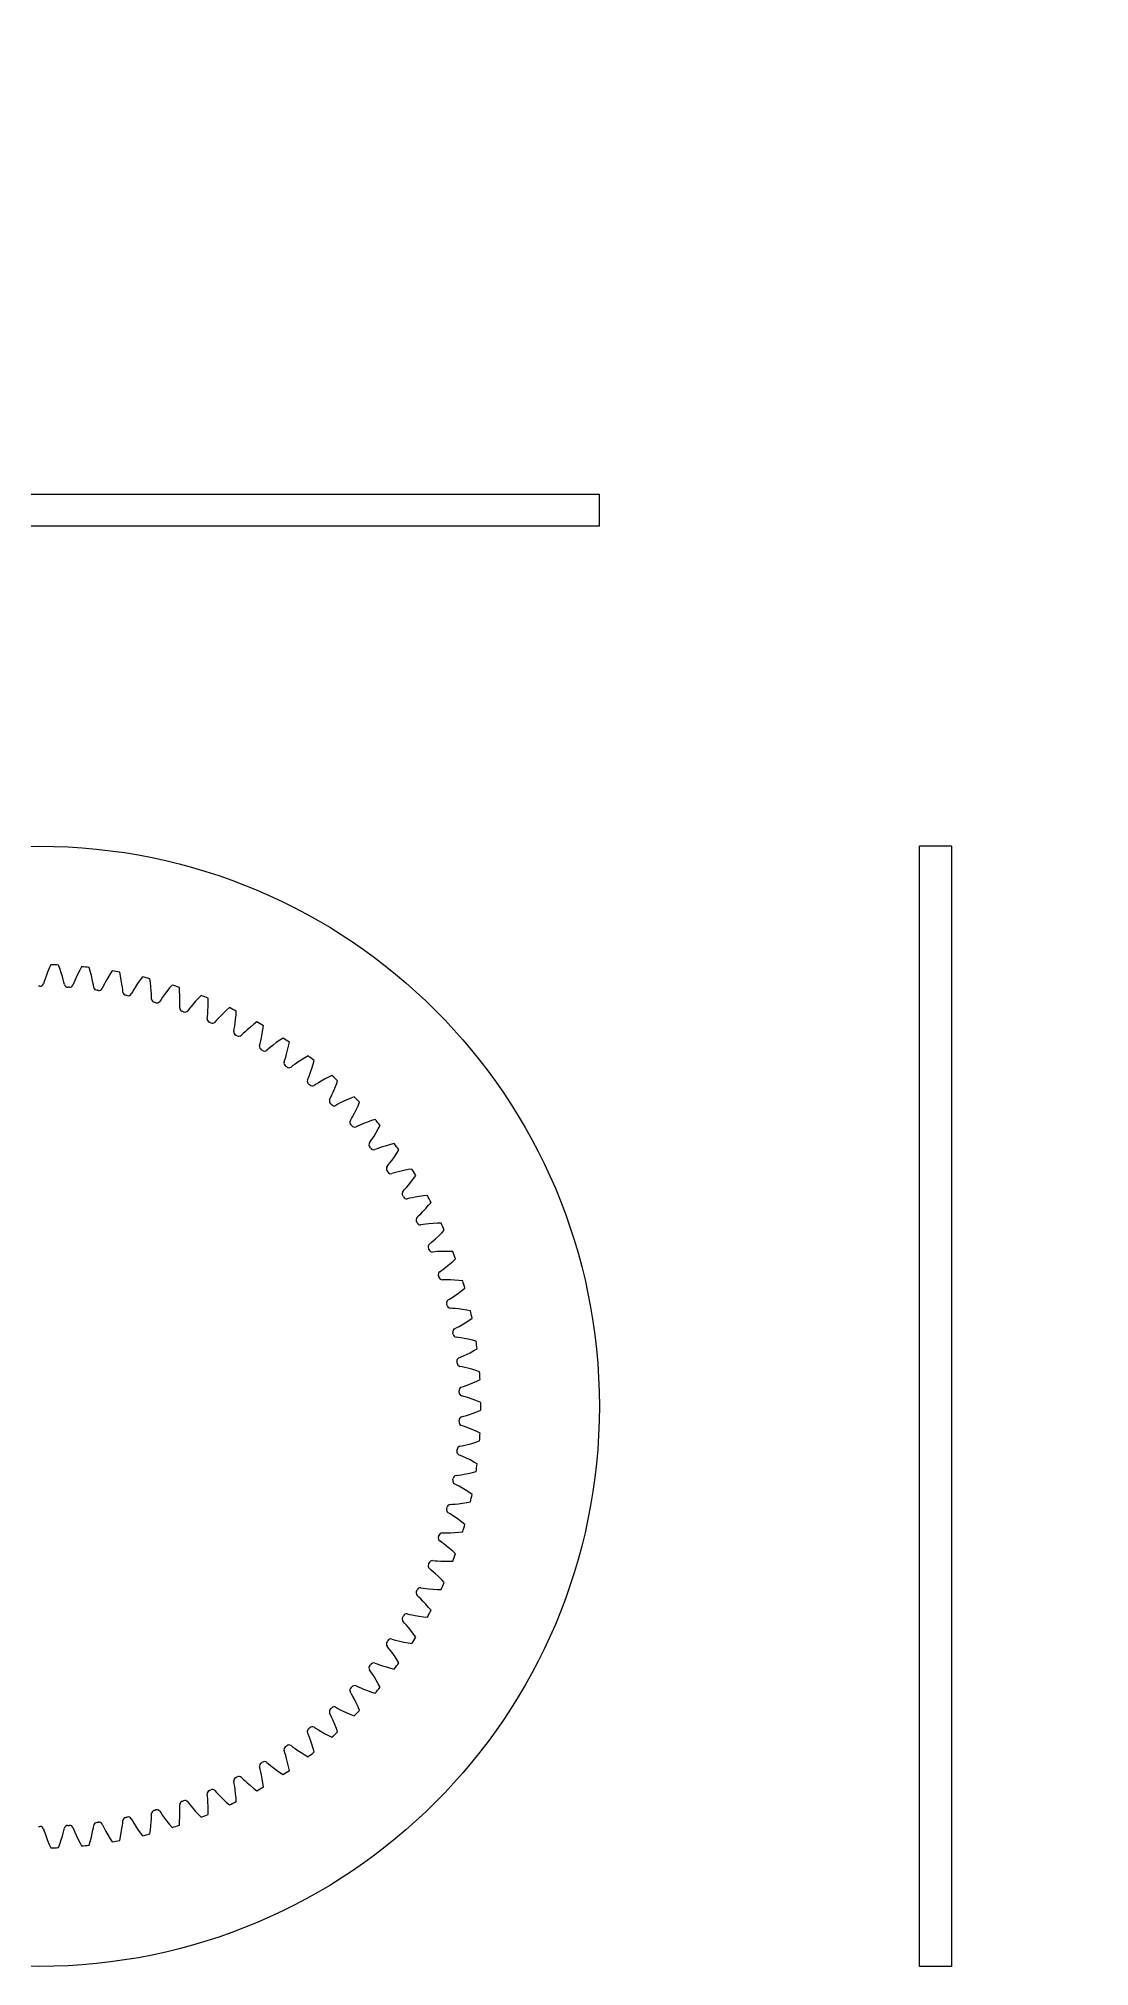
# Model space of a CAD drawing. Extents: x -49 to 4846, y -968 to 1090.
# Drawn here: x 946 to 1275, y -84 to 519 of the extents above; entities that cross this region are included whole.
import ezdxf

# ---------------------------------------------------------------- set-up
doc = ezdxf.new("R2010")
doc.units = 0
doc.layers.get('0').update_dxf_attribs({"linetype": 'CONTINUOUS'})
doc.layers.add('DIMENSION', color=7, linetype='CONTINUOUS')
doc.styles.add('VCDSTYLE14', font='DejaVu Sans Mono')
doc.dimstyles.get("Standard").update_dxf_attribs({"dimtxt": 2.5, "dimasz": 2.5, "dimexe": 1.25, "dimexo": 0.625, "dimtad": 1, "dimcen": 2.5, "dimazin": 3, "dimtfac": 1, "dimtmove": 0, "dimatfit": 3})

# ---------------------------------------------------------------- blocks, each defined once
blk = doc.blocks.new('*D0')
at = {"layer": 'DIMENSION'}
for p, q in [((2720.820225, 518.82797), (2690.862793, 508.370209)), ((2720.47168, 513.198486), (2690.862793, 508.370209)), ((2455.580078, 470.00296), (2690.862793, 508.370209)), ((2690.862793, 508.370209), (2722.590595, 507.971368)), ((2260.59668, 438.207214), (2455.580078, 470.00296)), ((2455.580078, 470.00296), (2423.852276, 470.401786)), ((2425.622651, 459.545186), (2455.580078, 470.00296))]:
    blk.add_line(p, q, dxfattribs=at)
at = {"layer": 'DIMENSION', "style": 'VCDSTYLE14'}
blk.add_text('%%c 238.4', height=20, rotation=9.26, dxfattribs=at).set_placement((2264.383545, 439.837952))

msp = doc.modelspace()

# ---------------------------------------------------------------- linework, layer by layer
at = {"color": 1}
for p, q in [((771.470921, 376.487641), (1121.470921, 376.487641)), ((1121.470921, 366.487641), (1121.470921, 376.487641)), ((946.470921, 366.487641), (771.470921, 366.487641)), ((1121.470921, 366.487641), (946.470921, 366.487641)), ((1221.470921, -83.512359), (1221.470921, 266.487641)), ((1231.470921, 266.487641), (1221.470921, 266.487641)), ((1231.470921, 266.487641), (1231.470921, -83.512359)), ((950.08245, 229.440555), (949.598442, 228.355701)), ((952.898451, 228.240462), (952.491298, 229.356436)), ((948.033148, 224.217996), (947.804771, 223.480908)), ((948.29322, 225.000488), (948.033148, 224.217996)), ((948.617963, 225.91175), (948.293219, 225.000485)), ((949.073665, 227.096079), (948.617963, 225.91175)), ((949.598442, 228.355701), (949.073665, 227.096079)), ((953.334092, 226.947272), (952.898451, 228.240462)), ((953.706059, 225.734073), (953.334092, 226.947272)), ((953.966447, 224.802372), (953.706059, 225.734073)), ((954.171301, 224.003646), (953.966446, 224.802374)), ((954.347706, 223.252418), (954.171301, 224.003646)), ((957.288144, 223.785696), (957.008907, 223.066334)), ((957.602166, 224.54814), (957.288144, 223.785696)), ((957.989685, 225.43453), (957.602165, 224.548138)), ((958.526892, 226.584185), (957.989685, 225.43453)), ((959.138257, 227.804132), (958.526892, 226.584185)), ((959.696762, 228.852581), (959.138257, 227.804132)), ((962.422188, 227.458977), (962.093873, 228.600635)), ((962.76656, 226.138549), (962.422188, 227.458977)), ((963.052992, 224.902358), (962.76656, 226.138549)), ((963.247754, 223.954763), (963.052992, 224.902358)), ((963.396392, 223.143692), (963.247753, 223.954765)), ((963.519965, 222.381989), (963.396392, 223.143692)), ((966.856882, 223.447535), (966.49044, 222.708853)), ((967.305289, 224.304733), (966.856881, 223.447533)), ((967.921382, 225.414115), (967.305289, 224.304733)), ((968.616358, 226.588444), (967.921382, 225.414115)), ((969.246638, 227.595379), (968.616358, 226.588444)), ((971.868213, 226.015054), (971.620336, 227.176832)), ((972.119637, 224.67382), (971.868213, 226.015054)), ((972.31914, 223.420659), (972.119637, 224.67382)), ((972.447325, 222.461787), (972.31914, 223.420659)), ((977.211369, 223.591568), (976.519389, 222.527866)), ((977.986568, 224.714557), (977.211369, 223.591568)), ((978.685553, 225.675074), (977.986568, 224.714557)), ((981.190504, 223.915726), (981.024272, 225.091966)), ((981.347756, 222.560221), (981.190504, 223.915726)), ((987.967522, 223.101021), (987.203238, 222.191603)), ((966.49044, 222.708853), (966.161702, 222.010722)), ((972.539025, 221.642323), (972.447325, 222.461789)), ((972.609163, 220.873856), (972.539025, 221.642323)), ((975.595202, 220.992714), (975.218567, 220.319215)), ((976.01228, 221.704035), (975.595202, 220.992714)), ((976.519389, 222.527866), (976.012279, 221.704032)), ((981.459357, 221.296197), (981.347756, 222.560221)), ((981.520343, 220.330718), (981.459357, 221.296197)), ((981.554656, 219.506854), (981.520343, 220.33072)), ((981.571017, 218.735366), (981.554656, 219.506854)), ((984.558074, 218.645639), (984.135375, 218.000053)), ((985.023755, 219.326133), (984.558074, 218.645639)), ((985.587097, 220.112583), (985.023754, 219.326131)), ((986.351591, 221.125424), (985.587097, 220.112583)), ((987.203238, 222.191603), (986.351591, 221.125424)), ((990.343645, 221.171222), (990.259869, 222.356192)), ((990.405959, 219.808049), (990.343645, 221.171222)), ((990.399362, 216.747688), (990.422603, 217.571941)), ((990.429114, 218.53932), (990.405959, 219.808049)), ((990.422603, 217.571939), (990.429114, 218.53932)), ((994.464234, 217.070653), (993.847403, 216.325413)), ((995.297518, 218.027698), (994.464234, 217.070653)), ((996.221463, 219.031872), (995.297518, 218.027698)), ((997.047324, 219.885761), (996.221463, 219.031872)), ((999.250115, 216.430714), (999.283043, 217.794913)), ((999.283043, 217.794913), (999.28213, 218.982841)), ((990.361868, 215.976938), (990.399362, 216.747688)), ((993.335389, 215.679063), (992.868686, 215.064536)), ((993.847405, 216.325415), (993.335389, 215.679063)), ((998.938886, 212.61201), (999.030054, 213.378268)), ((999.030054, 213.378268), (999.110735, 214.198892)), ((999.110735, 214.198889), (999.184711, 215.16346)), ((999.184711, 215.16346), (999.250115, 216.430714)), ((1001.884385, 212.107438), (1001.375952, 211.526964)), ((1002.440241, 212.7165), (1001.884385, 212.107438)), ((1003.107553, 213.416894), (1002.440239, 212.716498)), ((1004.005567, 214.313482), (1003.107553, 213.416894)), ((1004.997309, 215.250758), (1004.005567, 214.313482)), ((1005.880723, 216.044958), (1004.997309, 215.250758)), ((1007.542411, 210.228003), (1007.683492, 211.185063)), ((1007.683492, 211.185063), (1007.837136, 212.444668)), ((1007.837136, 212.444668), (1007.965145, 213.803248)), ((1007.965145, 213.803248), (1008.0471, 214.988345)), ((1013.488021, 210.866683), (1012.433313, 210.00087)), ((1014.424683, 211.597324), (1013.488021, 210.866683)), ((1007.260286, 208.656977), (1007.404683, 209.415009)), ((1007.404683, 209.415009), (1007.542411, 210.228005)), ((1010.163413, 207.948167), (1009.615726, 207.404573)), ((1010.7604, 208.51697), (1010.163413, 207.948167)), ((1011.474944, 209.169109), (1010.760399, 208.516968)), ((1012.433313, 210.00087), (1011.474944, 209.169109)), ((1015.285526, 204.131107), (1015.482449, 204.877219)), ((1015.482449, 204.877219), (1015.676553, 205.678628)), ((1015.676553, 205.678626), (1015.884051, 206.623513)), ((1015.884051, 206.623513), (1016.125186, 207.869332)), ((1016.125186, 207.869332), (1016.347654, 209.215673)), ((1016.347654, 209.215673), (1016.512077, 210.392166)), ((1020.539697, 205.110874), (1019.525641, 204.347992)), ((1021.652231, 205.901005), (1020.539697, 205.110874)), ((1022.637579, 206.564528), (1021.652231, 205.901005)), ((1024.38973, 204.054539), (1024.635821, 205.216697)), ((1018.132137, 203.221511), (1017.547865, 202.717447)), ((1018.767348, 203.747285), (1018.132137, 203.221511)), ((1019.525641, 204.347992), (1018.767346, 203.747284)), ((1022.975508, 199.056449), (1023.223997, 199.787007)), ((1023.223997, 199.787007), (1023.473532, 200.572924)), ((1023.473532, 200.572921), (1023.746437, 201.501033)), ((1023.746437, 201.501033), (1024.073888, 202.726997)), ((1024.073888, 202.726997), (1024.38973, 204.054539)), ((1027.220424, 198.97703), (1026.422072, 198.430681)), ((1028.285225, 199.667317), (1027.220424, 198.97703)), ((1029.450166, 200.377916), (1028.285225, 199.667317)), ((1030.479398, 200.971089), (1029.450166, 200.377916)), ((1032.052194, 198.34499), (1032.378753, 199.487151)), ((1025.751734, 197.950499), (1025.133724, 197.488419)), ((1026.422074, 198.430682), (1025.751734, 197.950499)), ((1030.292767, 193.457727), (1030.591613, 194.169171)), ((1030.591613, 194.169171), (1030.895362, 194.935767)), ((1030.895362, 194.935764), (1031.232344, 195.842578)), ((1031.232344, 195.842578), (1031.644517, 197.042714)), ((1031.644517, 197.042714), (1032.052194, 198.34499)), ((1034.521803, 193.08239), (1033.687285, 192.593063)), ((1035.632162, 193.696719), (1034.521803, 193.08239)), ((1036.843835, 194.324326), (1035.632162, 193.696719)), ((1037.911937, 194.844258), (1036.843835, 194.324326)), ((1039.297714, 192.114843), (1039.703151, 193.231442)), ((1032.985084, 192.160811), (1032.336346, 191.742967)), ((1033.687287, 192.593064), (1032.985084, 192.160811)), ((1037.201655, 187.362216), (1037.5494, 188.051081)), ((1037.5494, 188.051081), (1037.905885, 188.794621)), ((1037.905884, 188.794619), (1038.305302, 189.675717)), ((1038.305302, 189.675717), (1038.800188, 190.844177)), ((1038.800188, 190.844177), (1039.297714, 192.114843)), ((1042.544715, 187.228169), (1041.394207, 186.692792)), ((1043.797215, 187.769725), (1042.544715, 187.228169)), ((1044.898985, 188.213884), (1043.797215, 187.769725)), ((1039.796945, 185.880653), (1039.12064, 185.509081)), ((1040.52759, 186.26287), (1039.796945, 185.880653)), ((1041.394207, 186.692792), (1040.527588, 186.262869)), ((1043.668512, 180.799614), (1044.063463, 181.462544)), ((1044.063463, 181.462544), (1044.470946, 182.179405)), ((1044.470945, 182.179403), (1044.930852, 183.030493)), ((1044.930852, 183.030493), (1045.50604, 184.161586)), ((1045.50604, 184.161586), (1046.090991, 185.39445)), ((1046.090991, 185.39445), (1046.57333, 186.480048)), ((1050.276432, 180.746047), (1048.989206, 180.293181)), ((1051.4065, 181.112269), (1050.276432, 180.746047)), ((1046.154131, 179.140623), (1045.453554, 178.817132)), ((1046.909658, 179.470941), (1046.154131, 179.140623)), ((1047.804154, 179.839363), (1046.909656, 179.47094)), ((1048.989206, 180.293181), (1047.804154, 179.839363)), ((1050.102064, 174.435658), (1050.558561, 175.122348)), ((1050.558559, 175.122347), (1051.076715, 175.939282)), ((1051.076715, 175.939282), (1051.729403, 177.027496)), ((1051.729403, 177.027496), (1052.39893, 178.216553)), ((1052.39893, 178.216553), (1052.955821, 179.26586)), ((1049.661832, 173.801894), (1050.102064, 174.435658)), ((1052.025671, 171.973555), (1051.304235, 171.699722)), ((1052.802399, 172.250366), (1052.025671, 171.973555)), ((1053.720416, 172.555494), (1052.802397, 172.250365)), ((1054.934238, 172.925541), (1053.720416, 172.555494)), ((1056.249919, 173.287512), (1054.934238, 172.925541)), ((1057.402781, 173.574012), (1056.249919, 173.287512)), ((1056.712949, 168.436631), (1057.439957, 169.476664)), ((1057.439957, 169.476664), (1058.190797, 170.616122)), ((1058.190797, 170.616122), (1058.819529, 171.624025)), ((1055.152416, 166.403146), (1055.635785, 167.004658)), ((1055.635785, 167.004658), (1056.139071, 167.657832)), ((1056.139069, 167.65783), (1056.712949, 168.436631)), ((1057.382958, 164.414368), (1056.644178, 164.191527)), ((1058.177104, 164.636323), (1057.382958, 164.414368)), ((1059.114169, 164.87667), (1058.177102, 164.636322)), ((1060.350847, 165.161144), (1059.114169, 164.87667)), ((1061.688573, 165.430456), (1060.350847, 165.161144)), ((1062.858612, 165.635838), (1061.688573, 165.430456)), ((1063.438377, 162.630184), (1064.135885, 163.591774)), ((1060.113515, 158.639418), (1060.637666, 159.205746)), ((1060.637666, 159.205746), (1061.185289, 159.822222)), ((1061.185287, 159.82222), (1061.812095, 160.559091)), ((1061.812095, 160.559091), (1062.609882, 161.545878)), ((1063.007588, 156.665907), (1062.199894, 156.49989)), ((1062.609882, 161.545878), (1063.438377, 162.630184)), ((1063.959136, 156.840302), (1063.007585, 156.665906)), ((1065.212645, 157.037817), (1063.959136, 156.840302)), ((1066.565899, 157.213158), (1065.212645, 157.037817)), ((1067.747414, 157.336422), (1066.565899, 157.213158)), ((1062.199894, 156.49989), (1061.447368, 156.329126)), ((1064.520958, 150.548533), (1065.083338, 151.076919)), ((1065.083338, 151.076919), (1065.672629, 151.653692)), ((1065.672628, 151.653691), (1066.349311, 152.345043)), ((1066.349311, 152.345043), (1067.213989, 153.273776)), ((1067.213989, 153.273776), (1068.116103, 154.297647)), ((1068.116103, 154.297647), (1068.878989, 155.208239)), ((1066.453009, 148.268678), (1065.690405, 148.150824)), ((1067.270316, 148.377949), (1066.453009, 148.268678)), ((1068.231711, 148.485543), (1067.270314, 148.377949)), ((1069.495945, 148.595136), (1068.231711, 148.485543)), ((1070.858134, 148.675652), (1069.495945, 148.595136)), ((1070.302491, 143.834504), (1071.229847, 144.700657)), ((1072.045369, 148.716197), (1070.858134, 148.675652)), ((1071.229847, 144.700657), (1072.201186, 145.659106)), ((1072.201186, 145.659106), (1073.025733, 146.514264)), ((1068.353274, 142.169909), (1068.951142, 142.657778)), ((1068.951142, 142.657778), (1069.579232, 143.19204)), ((1070.121583, 139.760835), (1069.352616, 139.696464)), ((1069.57923, 143.192038), (1070.302491, 143.834504)), ((1070.944522, 139.812827), (1070.121583, 139.760835)), ((1071.911081, 139.853095), (1070.94452, 139.812827)), ((1073.17988, 139.874233), (1071.911081, 139.853095)), ((1074.544367, 139.859531), (1073.17988, 139.874233)), ((1075.731539, 139.81716), (1074.544367, 139.859531)), ((1071.591791, 133.544367), (1072.222234, 133.989342)), ((1072.222234, 133.989342), (1072.886063, 134.478489)), ((1072.886061, 134.478488), (1073.652376, 135.068936)), ((1073.652376, 135.068936), (1074.637893, 135.86829)), ((1074.637893, 135.86829), (1075.673724, 136.756647)), ((1075.673724, 136.756647), (1076.555915, 137.552204)), ((1073.187744, 131.01781), (1072.41616, 131.007236)), ((1074.012305, 131.01227), (1073.187744, 131.01781)), ((1074.979319, 130.985016), (1074.012303, 131.01227)), ((1076.246502, 130.917595), (1074.979319, 130.985016)), ((1077.606639, 130.807748), (1076.246502, 130.917595)), ((1076.382646, 126.091044), (1077.421523, 126.819705)), ((1077.421523, 126.819705), (1078.516799, 127.633642)), ((1078.787963, 130.682667), (1077.606639, 130.807748)), ((1078.516799, 127.633642), (1079.452336, 128.365723)), ((1074.220732, 124.713928), (1074.880679, 125.113842)), ((1075.636554, 122.082197), (1074.866111, 122.125473)), ((1074.880679, 125.113842), (1075.577012, 125.555491)), ((1075.57701, 125.55549), (1076.382646, 126.091044)), ((1076.45872, 122.019153), (1075.636554, 122.082197)), ((1077.421476, 121.92451), (1076.458717, 122.019153)), ((1078.680869, 121.768859), (1077.421476, 121.92451)), ((1080.030031, 121.564401), (1078.680869, 121.768859)), ((1081.199752, 121.35722), (1080.030031, 121.564401)), ((1076.227288, 115.721614), (1076.913525, 116.074518)), ((1076.913525, 116.074518), (1077.638969, 116.466518)), ((1077.638967, 116.466517), (1078.479999, 116.944568)), ((1078.479999, 116.944568), (1079.567174, 117.598986)), ((1079.567174, 117.598986), (1080.716559, 118.334537)), ((1080.716559, 118.334537), (1081.700885, 118.999575)), ((1077.456081, 112.997532), (1076.690534, 113.094445)), ((1078.271847, 112.877289), (1077.456081, 112.997532)), ((1079.225656, 112.715718), (1078.271844, 112.877289)), ((1080.471124, 112.472596), (1079.225656, 112.715718)), ((1081.802736, 112.174522), (1080.471124, 112.472596)), ((1081.064393, 108.251054), (1082.262288, 108.904637)), ((1082.955156, 111.886251), (1081.802736, 112.174522)), ((1082.262288, 108.904637), (1083.290607, 109.499392)), ((1077.601685, 106.611235), (1078.310867, 106.91541)), ((1078.637462, 103.808072), (1077.88054, 103.958151)), ((1078.310867, 106.91541), (1079.061888, 107.25585)), ((1079.442853, 103.631217), (1078.637462, 103.808072)), ((1079.061886, 107.255849), (1079.934217, 107.674069)), ((1080.383068, 103.403505), (1079.44285, 103.631218)), ((1079.934217, 107.674069), (1081.064393, 108.251054)), ((1081.608542, 103.074096), (1080.383068, 103.403505)), ((1082.916118, 102.68386), (1081.608542, 103.074096)), ((1084.045623, 102.315902), (1082.916118, 102.68386)), ((1078.337225, 97.427175), (1079.065898, 97.681139)), ((1079.065898, 97.681139), (1079.838838, 97.968361)), ((1079.838836, 97.96836), (1080.738215, 98.32471)), ((1080.738215, 98.32471), (1081.905887, 98.821454)), ((1081.905887, 98.821454), (1083.146456, 99.389884)), ((1083.146456, 99.389884), (1084.213758, 99.911457)), ((1079.174941, 94.558588), (1078.430332, 94.761102)), ((1079.966033, 94.325983), (1079.174941, 94.558588)), ((1080.888073, 94.03324), (1079.96603, 94.325984)), ((1082.087584, 93.619148), (1080.888073, 94.03324)), ((1083.364754, 93.138651), (1082.087584, 93.619148)), ((1084.465839, 92.692799), (1083.364754, 93.138651)), ((1079.065899, 85.294143), (1078.33723, 85.548104)), ((1078.430326, 88.214178), (1079.17494, 88.416693)), ((1079.838838, 85.006921), (1079.065899, 85.294143)), ((1079.17494, 88.416693), (1079.966033, 88.649299)), ((1080.738212, 84.650572), (1079.838836, 85.006921)), ((1079.966031, 88.649298), (1080.888077, 88.942043)), ((1081.905915, 84.153815), (1080.738212, 84.650572)), ((1080.888077, 88.942043), (1082.087555, 89.356123)), ((1082.087555, 89.356123), (1083.364754, 89.836631)), ((1083.364754, 89.836631), (1084.465839, 90.282483)), ((1077.880535, 79.017129), (1078.637461, 79.16721)), ((1078.637461, 79.16721), (1079.442853, 79.344064)), ((1079.44285, 79.344064), (1080.383071, 79.571777)), ((1080.383071, 79.571777), (1081.608513, 79.901177)), ((1081.608513, 79.901177), (1082.916118, 80.291421)), ((1083.146456, 83.585398), (1081.905915, 84.153815)), ((1082.916118, 80.291421), (1084.045622, 80.65938)), ((1084.213758, 83.063824), (1083.146456, 83.585398)), ((1078.310868, 76.059872), (1077.601689, 76.364044)), ((1079.061888, 75.719432), (1078.310868, 76.059872)), ((1079.934214, 75.301214), (1079.061886, 75.719433)), ((1081.064421, 74.724213), (1079.934214, 75.301214)), ((1082.262288, 74.070644), (1081.064421, 74.724213)), ((1083.290607, 73.475889), (1082.262288, 74.070644)), ((1076.913525, 66.900763), (1076.227293, 67.253664)), ((1076.690529, 69.880835), (1077.456081, 69.97775)), ((1077.638969, 66.508764), (1076.913525, 66.900763)), ((1077.456081, 69.97775), (1078.271847, 70.097992)), ((1078.479996, 66.030715), (1077.638967, 66.508765)), ((1078.271844, 70.097992), (1079.225659, 70.259564)), ((1079.225659, 70.259564), (1080.471093, 70.502679)), ((1080.471093, 70.502679), (1081.802736, 70.800759)), ((1081.802736, 70.800759), (1082.955156, 71.089031)), ((1074.866106, 60.849808), (1075.636553, 60.893084)), ((1075.636553, 60.893084), (1076.45872, 60.956129)), ((1076.458717, 60.956129), (1077.42148, 61.050772)), ((1077.42148, 61.050772), (1078.680839, 61.206418)), ((1079.5672, 65.37628), (1078.479996, 66.030715)), ((1078.680839, 61.206418), (1080.030031, 61.410881)), ((1080.716559, 64.640744), (1079.5672, 65.37628)), ((1080.030031, 61.410881), (1081.199752, 61.618062)), ((1081.700885, 63.975706), (1080.716559, 64.640744)), ((1074.88068, 57.861439), (1074.220736, 58.26135)), ((1075.577012, 57.419791), (1074.88068, 57.861439)), ((1076.382643, 56.884239), (1075.57701, 57.419792)), ((1077.421548, 56.155558), (1076.382643, 56.884239)), ((1078.516799, 55.341639), (1077.421548, 56.155558)), ((1079.452336, 54.609558), (1078.516799, 55.341639)), ((1072.222235, 48.985939), (1071.591795, 49.430911)), ((1072.886063, 48.496793), (1072.222235, 48.985939)), ((1072.416154, 51.968045), (1073.187744, 51.957472)), ((1073.652373, 47.906348), (1072.886061, 48.496794)), ((1073.187744, 51.957472), (1074.012305, 51.963011)), ((1074.012303, 51.963011), (1074.979322, 51.990265)), ((1074.979322, 51.990265), (1076.246471, 52.057684)), ((1076.246471, 52.057684), (1077.606639, 52.167534)), ((1077.606639, 52.167534), (1078.787963, 52.292614)), ((1069.35261, 43.278817), (1070.121583, 43.214447)), ((1070.121583, 43.214447), (1070.944522, 43.162454)), ((1070.94452, 43.162454), (1071.911084, 43.122186)), ((1071.911084, 43.122186), (1073.179849, 43.101049)), ((1073.179849, 43.101049), (1074.544367, 43.11575)), ((1074.637917, 47.106972), (1073.652373, 47.906348)), ((1074.544367, 43.11575), (1075.731539, 43.158121)), ((1075.673724, 46.218634), (1074.637917, 47.106972)), ((1076.555915, 45.423077), (1075.673724, 46.218634)), ((1068.951142, 40.317503), (1068.353278, 40.805368)), ((1069.579232, 39.783242), (1068.951142, 40.317503)), ((1070.302488, 39.14078), (1069.57923, 39.783243)), ((1071.22987, 38.274603), (1070.302488, 39.14078)), ((1072.201186, 37.316175), (1071.22987, 38.274603)), ((1073.025733, 36.461017), (1072.201186, 37.316175)), ((1065.083338, 31.898362), (1064.520962, 32.426744)), ((1065.672629, 31.321589), (1065.083338, 31.898362)), ((1066.349308, 30.630241), (1065.672628, 31.321591)), ((1065.690399, 34.824458), (1066.453008, 34.706603)), ((1067.214009, 29.701483), (1066.349308, 30.630241)), ((1066.453008, 34.706603), (1067.270316, 34.597332)), ((1067.270314, 34.597333), (1068.231715, 34.489739)), ((1068.231715, 34.489739), (1069.495915, 34.380148)), ((1069.495915, 34.380148), (1070.858134, 34.29963)), ((1070.858134, 34.29963), (1072.045369, 34.259085)), ((1060.637666, 23.769535), (1060.113518, 24.335859)), ((1061.447363, 26.646156), (1062.199893, 26.475392)), ((1062.199893, 26.475392), (1063.007588, 26.309375)), ((1063.007585, 26.309375), (1063.959139, 26.134979)), ((1063.959139, 26.134979), (1065.212615, 25.937469)), ((1065.212615, 25.937469), (1066.565899, 25.762124)), ((1066.565899, 25.762124), (1067.747414, 25.63886)), ((1068.116103, 28.677634), (1067.214009, 29.701483)), ((1068.878989, 27.767042), (1068.116103, 28.677634)), ((1056.644173, 18.783756), (1057.382958, 18.560913)), ((1057.382958, 18.560913), (1058.177104, 18.338959)), ((1058.177102, 18.338959), (1059.114172, 18.098611)), ((1059.114172, 18.098611), (1060.350817, 17.814144)), ((1061.185289, 23.15306), (1060.637666, 23.769535)), ((1061.812093, 22.416193), (1061.185287, 23.153062)), ((1062.609901, 21.429379), (1061.812093, 22.416193)), ((1063.438377, 20.345097), (1062.609901, 21.429379)), ((1064.135885, 19.383507), (1063.438377, 20.345097)), ((1055.635786, 15.970623), (1055.152419, 16.572131)), ((1056.139071, 15.31745), (1055.635786, 15.970623)), ((1056.712947, 14.538654), (1056.139069, 15.317452)), ((1057.439975, 13.498592), (1056.712947, 14.538654)), ((1058.190797, 12.35916), (1057.439975, 13.498592)), ((1058.819529, 11.351256), (1058.190797, 12.35916)), ((1060.350817, 17.814144), (1061.688573, 17.544826)), ((1061.688573, 17.544826), (1062.858612, 17.339444)), ((1050.102065, 8.539623), (1049.661834, 9.173383)), ((1050.558561, 7.852933), (1050.102065, 8.539623)), ((1051.076713, 7.036003), (1050.558559, 7.852935)), ((1051.729419, 5.947759), (1051.076713, 7.036003)), ((1051.304229, 11.275561), (1052.02567, 11.001727)), ((1052.02567, 11.001727), (1052.802399, 10.724916)), ((1052.802397, 10.724916), (1053.720419, 10.419787)), ((1053.720419, 10.419787), (1054.934208, 10.049749)), ((1054.934208, 10.049749), (1056.249919, 9.687769)), ((1056.249919, 9.687769), (1057.40278, 9.40127)), ((1044.063463, 1.512737), (1043.668514, 2.175662)), ((1044.470946, 0.795876), (1044.063463, 1.512737)), ((1044.93085, -0.055209), (1044.470945, 0.795878)), ((1045.453549, 4.158152), (1046.154131, 3.834659)), ((1046.154131, 3.834659), (1046.909658, 3.504341)), ((1046.909656, 3.504342), (1047.804157, 3.135917)), ((1047.804157, 3.135917), (1048.989177, 2.682111)), ((1048.989177, 2.682111), (1050.276432, 2.229234)), ((1050.276432, 2.229234), (1051.4065, 1.863013)), ((1052.39893, 4.758728), (1051.729419, 5.947759)), ((1052.955821, 3.709422), (1052.39893, 4.758728)), ((1037.549401, -5.0758), (1037.201657, -4.38694)), ((1037.905885, -5.819339), (1037.549401, -5.0758)), ((1038.3053, -6.700432), (1037.905884, -5.819337)), ((1039.120635, -2.533797), (1039.796944, -2.905372)), ((1039.796944, -2.905372), (1040.52759, -3.287589)), ((1040.527588, -3.287588), (1041.39421, -3.717512)), ((1041.39421, -3.717512), (1042.544687, -4.252875)), ((1042.544687, -4.252875), (1043.797215, -4.794443)), ((1043.797215, -4.794443), (1044.898984, -5.238602)), ((1045.506054, -1.186332), (1044.93085, -0.055209)), ((1046.090991, -2.419169), (1045.506054, -1.186332)), ((1046.57333, -3.504766), (1046.090991, -2.419169)), ((1030.591613, -11.19389), (1030.292769, -10.48245)), ((1030.895362, -11.960485), (1030.591613, -11.19389)), ((1031.232343, -12.867294), (1030.895362, -11.960483)), ((1032.336341, -8.767683), (1032.985083, -9.185529)), ((1032.985083, -9.185529), (1033.687287, -9.617783)), ((1033.687285, -9.617781), (1034.521806, -10.107111)), ((1034.521806, -10.107111), (1035.632135, -10.721423)), ((1035.632135, -10.721423), (1036.843835, -11.349044)), ((1036.843835, -11.349044), (1037.911937, -11.868976)), ((1038.800199, -7.868924), (1038.3053, -6.700432)), ((1039.297714, -9.139561), (1038.800199, -7.868924)), ((1039.703151, -10.256161), (1039.297714, -9.139561)), ((1023.223998, -16.811726), (1022.975509, -16.081173)), ((1023.473532, -17.597642), (1023.223998, -16.811726)), ((1023.746436, -18.525748), (1023.473532, -17.59764)), ((1025.133719, -14.513135), (1025.751734, -14.975217)), ((1025.751734, -14.975217), (1026.422074, -15.455401)), ((1026.422072, -15.4554), (1027.220427, -16.00175)), ((1027.220427, -16.00175), (1028.285199, -16.692019)), ((1028.285199, -16.692019), (1029.450166, -17.402635)), ((1029.450166, -17.402635), (1030.479398, -17.995808)), ((1031.644526, -14.067461), (1031.232343, -12.867294)), ((1032.052194, -15.369708), (1031.644526, -14.067461)), ((1032.378753, -16.511869), (1032.052194, -15.369708)), ((1015.482449, -21.901938), (1015.285527, -21.155831)), ((1015.676553, -22.703346), (1015.482449, -21.901938)), ((1015.884051, -23.648229), (1015.676553, -22.703344)), ((1016.125192, -24.894081), (1015.884051, -23.648229)), ((1017.54786, -19.742162), (1018.132136, -20.246229)), ((1018.132136, -20.246229), (1018.767348, -20.772004)), ((1018.767346, -20.772002), (1019.525644, -21.372712)), ((1019.525644, -21.372712), (1020.539672, -22.135574)), ((1020.539672, -22.135574), (1021.652231, -22.925723)), ((1021.652231, -22.925723), (1022.637578, -23.589247)), ((1024.073896, -19.751745), (1023.746436, -18.525748)), ((1024.38973, -21.079257), (1024.073896, -19.751745)), ((1024.635821, -22.241415), (1024.38973, -21.079257)), ((999.030054, -30.402987), (998.938886, -29.636734)), ((1001.375948, -28.551679), (1001.884385, -29.132156)), ((1001.884385, -29.132156), (1002.440241, -29.741218)), ((1002.44024, -29.741217), (1003.107555, -30.441615)), ((1007.404683, -26.439728), (1007.260286, -25.681701)), ((1007.542411, -27.252724), (1007.404683, -26.439728)), ((1007.683491, -28.209778), (1007.542411, -27.252721)), ((1007.837139, -29.469418), (1007.683491, -28.209778)), ((1007.965145, -30.827966), (1007.837139, -29.469418)), ((1009.615722, -24.429288), (1010.163412, -24.972885)), ((1010.163412, -24.972885), (1010.7604, -25.541689)), ((1010.760399, -25.541687), (1011.474946, -26.19383)), ((1011.474946, -26.19383), (1012.43329, -27.025569)), ((1012.43329, -27.025569), (1013.488021, -27.891401)), ((1013.488021, -27.891401), (1014.424682, -28.622043)), ((1016.347654, -26.240391), (1016.125192, -24.894081)), ((1016.512077, -27.416885), (1016.347654, -26.240391)), ((981.554656, -36.531573), (981.571017, -35.76009)), ((984.135372, -35.024768), (984.558074, -35.670357)), ((984.558074, -35.670357), (985.023755, -36.350851)), ((990.399362, -33.772407), (990.361868, -33.001662)), ((990.422603, -34.596659), (990.399362, -33.772407)), ((990.405958, -36.832799), (990.429114, -35.564035)), ((990.429114, -35.564035), (990.422603, -34.596657)), ((992.868682, -32.08925), (993.335389, -32.703781)), ((993.335389, -32.703781), (993.847405, -33.350133)), ((993.847403, -33.350132), (994.464236, -34.095374)), ((994.464236, -34.095374), (995.297497, -35.052394)), ((995.297497, -35.052394), (996.221463, -36.05659)), ((996.221463, -36.05659), (997.047324, -36.910479)), ((999.110735, -31.22361), (999.030054, -30.402987)), ((999.184711, -32.188175), (999.110735, -31.223608)), ((999.250116, -33.455463), (999.184711, -32.188175)), ((999.283043, -34.819632), (999.250116, -33.455463)), ((999.28213, -36.007559), (999.283043, -34.819632)), ((1003.107555, -30.441615), (1004.005545, -31.338179)), ((1004.005545, -31.338179), (1004.997309, -32.275476)), ((1004.997309, -32.275476), (1005.880723, -33.069676)), ((1008.0471, -32.013064), (1007.965145, -30.827966)), ((947.804769, -40.505621), (948.033148, -41.242713)), ((948.033148, -41.242713), (948.29322, -42.025206)), ((948.293219, -42.025204), (948.617965, -42.936472)), ((953.70606, -42.758788), (953.966447, -41.82709)), ((953.966446, -41.827093), (954.171301, -41.028365)), ((954.171301, -41.028365), (954.347705, -40.277142)), ((957.008904, -40.091048), (957.288144, -40.810414)), ((957.288144, -40.810414), (957.602166, -41.572859)), ((957.602165, -41.572856), (957.989687, -42.459251)), ((962.766553, -43.163297), (963.052993, -41.927073)), ((963.052993, -41.927073), (963.247754, -40.979481)), ((963.247753, -40.979484), (963.396392, -40.168411)), ((963.396392, -40.168411), (963.519964, -39.406713)), ((966.1617, -39.035436), (966.490439, -39.733571)), ((966.490439, -39.733571), (966.856882, -40.472253)), ((966.856881, -40.472251), (967.30529, -41.329455)), ((967.30529, -41.329455), (967.921367, -42.438806)), ((971.868213, -43.039772), (972.119632, -41.698568)), ((972.119632, -41.698568), (972.31914, -40.445375)), ((972.31914, -40.445375), (972.447325, -39.486505)), ((972.447325, -39.486508), (972.539024, -38.667043)), ((972.539024, -38.667043), (972.609162, -37.89858)), ((975.218563, -37.343929), (975.595202, -38.017431)), ((975.595202, -38.017431), (976.01228, -38.728753)), ((976.012279, -38.728751), (976.519391, -39.552587)), ((976.519391, -39.552587), (977.211352, -40.616261)), ((977.211352, -40.616261), (977.986568, -41.739276)), ((977.986568, -41.739276), (978.685553, -42.699792)), ((981.024272, -42.116684), (981.190504, -40.940445)), ((981.190504, -40.940445), (981.347753, -39.58497)), ((981.347753, -39.58497), (981.459357, -38.320912)), ((981.459357, -38.320912), (981.520343, -37.355436)), ((981.520343, -37.355439), (981.554656, -36.531573)), ((985.023754, -36.350849), (985.587099, -37.137304)), ((985.587099, -37.137304), (986.351572, -38.150118)), ((986.351572, -38.150118), (987.203238, -39.216321)), ((987.203238, -39.216321), (987.967522, -40.125739)), ((990.259869, -39.380911), (990.343645, -38.195941)), ((990.343645, -38.195941), (990.405958, -36.832799)), ((948.617965, -42.936472), (949.073654, -44.120768)), ((949.073654, -44.120768), (949.598442, -45.380419)), ((949.598442, -45.380419), (950.08245, -46.465274)), ((952.491298, -46.381155), (952.898451, -45.265181)), ((952.898451, -45.265181), (953.334083, -43.97202)), ((953.334083, -43.97202), (953.70606, -42.758788)), ((957.989687, -42.459251), (958.526878, -43.608876)), ((958.526878, -43.608876), (959.138257, -44.828851)), ((959.138257, -44.828851), (959.696762, -45.8773)), ((962.093873, -45.625353), (962.422188, -44.483696)), ((962.422188, -44.483696), (962.766553, -43.163297)), ((967.921367, -42.438806), (968.616358, -43.613162)), ((968.616358, -43.613162), (969.246638, -44.620098)), ((971.620336, -44.201551), (971.868213, -43.039772)), ((1231.470921, -83.512359), (1221.470921, -83.512359))]:
    msp.add_line(p, q, dxfattribs=at)
msp.add_circle((946.470921, 91.487641), 175, dxfattribs=at)
for centre, radius, start, end in [((946.470927, 91.48782), 138, 87.499628, 88.500372), ((946.745799, 223.860649), 1.125, 266.738787, 340.272366), ((955.430586, 223.55737), 1.125, 195.727913, 269.2612), ((955.979004, 223.519021), 1.125, 262.738787, 336.272366), ((946.47094, 91.48782), 138, 83.499628, 84.500372), ((946.470952, 91.487818), 138, 79.499628, 80.500372), ((946.470964, 91.487815), 138, 75.499628, 76.500372), ((946.470976, 91.487812), 138, 71.499628, 72.500372), ((946.470921, 91.487641), 131.25, 89.907943, 90.092057), ((946.470921, 91.487641), 131.25, 85.907943, 86.092057), ((964.62148, 222.61066), 1.125, 191.727913, 265.2612), ((946.470921, 91.487641), 131.25, 81.907943, 82.092057), ((965.165886, 222.534149), 1.125, 258.738787, 332.272366), ((973.723945, 221.025132), 1.125, 187.727913, 261.2612), ((946.470921, 91.487641), 131.25, 77.907943, 78.092057), ((974.261689, 220.910831), 1.125, 254.738787, 328.272366), ((982.693637, 218.80851), 1.125, 183.727913, 257.2612), ((946.470921, 91.487641), 131.25, 73.907943, 74.092057), ((983.222097, 218.656977), 1.125, 250.738787, 324.272366), ((946.470988, 91.487807), 138, 67.499628, 68.500372), ((991.486855, 215.971594), 1.125, 179.727913, 253.2612), ((946.470921, 91.487641), 131.25, 69.907943, 70.092057), ((992.003458, 215.783566), 1.125, 246.738787, 320.272366), ((1000.06076, 212.528205), 1.125, 175.727913, 249.2612), ((946.470921, 91.487641), 131.25, 65.907943, 66.092057), ((1000.562988, 212.304598), 1.125, 242.738787, 316.272366), ((946.471, 91.487802), 138, 63.499628, 64.500372), ((946.471011, 91.487796), 138, 59.499628, 60.500372), ((1008.373581, 208.495118), 1.125, 171.727913, 245.2612), ((946.470921, 91.487641), 131.25, 61.907943, 62.092057), ((1008.858987, 208.237022), 1.125, 238.738787, 312.272366), ((946.471021, 91.48779), 138, 55.499628, 56.500372), ((1016.384818, 203.891982), 1.125, 167.727913, 241.2612), ((946.470921, 91.487641), 131.25, 57.907943, 58.092057), ((1016.851038, 203.600655), 1.125, 234.738787, 308.272366), ((1024.055442, 198.741224), 1.125, 163.727913, 237.2612), ((946.471031, 91.487782), 138, 51.499628, 52.500372), ((946.470921, 91.487641), 131.25, 53.907943, 54.092057), ((1024.500205, 198.418085), 1.125, 230.738787, 304.272366), ((1031.348082, 193.067937), 1.125, 159.727913, 233.2612), ((946.471041, 91.487774), 138, 47.499628, 48.500372), ((946.470921, 91.487641), 131.25, 49.907943, 50.092057), ((1031.76922, 192.71456), 1.125, 226.738787, 300.272366), ((1038.227208, 186.899761), 1.125, 155.727913, 229.2612), ((946.47105, 91.487766), 138, 43.499628, 44.500372), ((946.470921, 91.487641), 131.25, 45.907943, 46.092057), ((1038.62267, 186.517868), 1.125, 222.738787, 296.272366), ((1044.659308, 180.266747), 1.125, 151.727913, 225.2612), ((946.471059, 91.487756), 138, 39.499628, 40.500372), ((946.470921, 91.487641), 131.25, 41.907943, 42.092057), ((1045.027167, 179.858198), 1.125, 218.738787, 292.272366), ((1050.613043, 173.20121), 1.125, 147.727913, 221.2612), ((946.470921, 91.487641), 131.25, 37.907943, 38.092057), ((1050.951507, 172.767995), 1.125, 214.738787, 288.272366), ((946.471066, 91.487746), 138, 35.499628, 36.500372), ((1056.059409, 165.737572), 1.125, 143.727913, 217.2612), ((946.470921, 91.487641), 131.25, 33.907943, 34.092057), ((1056.366829, 165.281803), 1.125, 210.738787, 284.272366), ((946.471073, 91.487736), 138, 31.499628, 32.500372), ((1060.97187, 157.912197), 1.125, 139.727913, 213.2612), ((946.470921, 91.487641), 131.25, 29.907943, 30.092057), ((1061.246748, 157.436093), 1.125, 206.738787, 280.272366), ((946.47108, 91.487725), 138, 27.499628, 28.500372), ((1065.326494, 149.763207), 1.125, 135.727913, 209.2612), ((946.470921, 91.487641), 131.25, 25.907943, 26.092057), ((1065.567492, 149.269089), 1.125, 202.738787, 276.272366), ((946.471085, 91.487714), 138, 23.499628, 24.500372), ((1069.102066, 141.330305), 1.125, 131.727913, 205.2612), ((946.470921, 91.487641), 131.25, 21.907943, 22.092057), ((1069.308009, 140.82058), 1.125, 198.738787, 272.272366), ((946.47109, 91.487702), 138, 19.499628, 20.500372), ((1072.280191, 132.654575), 1.125, 127.727913, 201.2612), ((946.470921, 91.487641), 131.25, 17.907943, 18.092057), ((1072.450075, 132.131725), 1.125, 194.738787, 268.272366), ((946.471094, 91.48769), 138, 15.499628, 16.500372), ((1074.845386, 123.778283), 1.125, 123.727913, 197.2612), ((946.470921, 91.487641), 131.25, 13.907943, 14.092057), ((1074.978385, 123.244856), 1.125, 190.738787, 264.272366), ((946.471097, 91.487678), 138, 11.499628, 12.500372), ((1076.785154, 114.744675), 1.125, 119.727913, 193.2612), ((946.470921, 91.487641), 131.25, 9.907943, 10.092057), ((1076.880618, 114.20327), 1.125, 186.738787, 260.272366), ((946.471099, 91.487666), 138, 7.499628, 8.500372), ((1078.090044, 105.59776), 1.125, 115.727913, 189.2612), ((946.470921, 91.487641), 131.25, 5.907943, 6.092057), ((1078.147509, 105.051015), 1.125, 182.738787, 256.272366), ((1078.753698, 96.382103), 1.125, 111.727913, 185.2612), ((946.4711, 91.487653), 138, 3.499628, 4.500372), ((946.470921, 91.487641), 131.25, 1.907943, 2.092057), ((1078.772885, 95.832681), 1.125, 178.738787, 252.272366), ((946.471101, 91.487641), 138, 359.499628, 0.500372), ((1078.753698, 86.593178), 1.125, 174.738787, 248.272366), ((946.470921, 91.487641), 131.25, 357.907943, 358.092057), ((1078.772885, 87.1426), 1.125, 107.727913, 181.2612), ((1078.147509, 77.924266), 1.125, 103.727913, 177.2612), ((946.4711, 91.487628), 138, 355.499628, 356.500372), ((1078.090044, 77.377521), 1.125, 170.738787, 244.272366), ((946.470921, 91.487641), 131.25, 353.907943, 354.092057), ((946.471099, 91.487616), 138, 351.499628, 352.500372), ((1076.785154, 68.230606), 1.125, 166.738787, 240.272366), ((946.470921, 91.487641), 131.25, 349.907943, 350.092057), ((1076.880618, 68.772011), 1.125, 99.727913, 173.2612), ((1074.978385, 59.730425), 1.125, 95.727913, 169.2612), ((946.471097, 91.487603), 138, 347.499628, 348.500372), ((1074.845386, 59.196998), 1.125, 162.738787, 236.272366), ((946.470921, 91.487641), 131.25, 345.907943, 346.092057), ((946.471094, 91.487591), 138, 343.499628, 344.500372), ((1072.280191, 50.320706), 1.125, 158.738787, 232.272366), ((946.470921, 91.487641), 131.25, 341.907943, 342.092057), ((1072.450075, 50.843556), 1.125, 91.727913, 165.2612), ((946.470921, 91.487641), 131.25, 337.907943, 338.092057), ((1069.308008, 42.154702), 1.125, 87.727913, 161.2612), ((946.47109, 91.487579), 138, 339.499628, 340.500372), ((1069.102066, 41.644976), 1.125, 154.738787, 228.272366), ((946.471085, 91.487568), 138, 335.499628, 336.500372), ((1065.326494, 33.212074), 1.125, 150.738787, 224.272366), ((946.470921, 91.487641), 131.25, 333.907943, 334.092057), ((1065.567492, 33.706192), 1.125, 83.727913, 157.2612), ((1060.97187, 25.063085), 1.125, 146.738787, 220.272366), ((946.470921, 91.487641), 131.25, 329.907943, 330.092057), ((1061.246748, 25.539188), 1.125, 79.727913, 153.2612), ((946.47108, 91.487556), 138, 331.499628, 332.500372), ((946.470921, 91.487641), 131.25, 325.907943, 326.092057), ((1056.366829, 17.693478), 1.125, 75.727913, 149.2612), ((946.471073, 91.487545), 138, 327.499628, 328.500372), ((1056.059408, 17.237709), 1.125, 142.738787, 216.272366), ((1050.613043, 9.774072), 1.125, 138.738787, 212.272366), ((946.470921, 91.487641), 131.25, 321.907943, 322.092057), ((1050.951507, 10.207286), 1.125, 71.727913, 145.2612), ((946.471066, 91.487535), 138, 323.499628, 324.500372), ((1044.659308, 2.708535), 1.125, 134.738787, 208.272366), ((946.470921, 91.487641), 131.25, 317.907943, 318.092057), ((1045.027167, 3.117084), 1.125, 67.727913, 141.2612), ((946.471059, 91.487525), 138, 319.499628, 320.500372), ((1038.227208, -3.92448), 1.125, 130.738787, 204.272366), ((946.470921, 91.487641), 131.25, 313.907943, 314.092057), ((1038.62267, -3.542586), 1.125, 63.727913, 137.2612), ((946.47105, 91.487516), 138, 315.499628, 316.500372), ((1031.348081, -10.092656), 1.125, 126.738787, 200.272366), ((946.470921, 91.487641), 131.25, 309.907943, 310.092057), ((1031.76922, -9.739279), 1.125, 59.727913, 133.2612), ((946.471041, 91.487507), 138, 311.499628, 312.500372), ((1024.055442, -15.765942), 1.125, 122.738787, 196.272366), ((946.470921, 91.487641), 131.25, 305.907943, 306.092057), ((1024.500204, -15.442803), 1.125, 55.727913, 129.2612), ((946.471031, 91.487499), 138, 307.499628, 308.500372), ((1016.384818, -20.916701), 1.125, 118.738787, 192.272366), ((946.470921, 91.487641), 131.25, 301.907943, 302.092057), ((1016.851038, -20.625374), 1.125, 51.727913, 125.2612), ((946.471021, 91.487492), 138, 303.499628, 304.500372), ((1000.06076, -29.552923), 1.125, 110.738787, 184.272366), ((946.470921, 91.487641), 131.25, 293.907943, 294.092057), ((1000.562988, -29.329317), 1.125, 43.727913, 117.2612), ((1008.373581, -25.519836), 1.125, 114.738787, 188.272366), ((946.470921, 91.487641), 131.25, 297.907943, 298.092057), ((1008.858987, -25.261741), 1.125, 47.727913, 121.2612), ((946.471011, 91.487485), 138, 299.499628, 300.500372), ((982.693637, -35.833229), 1.125, 102.738787, 176.272366), ((946.470921, 91.487641), 131.25, 285.907943, 286.092057), ((983.222097, -35.681695), 1.125, 35.727913, 109.2612), ((991.486855, -32.996313), 1.125, 106.738787, 180.272366), ((946.470921, 91.487641), 131.25, 289.907943, 290.092057), ((992.003457, -32.808285), 1.125, 39.727913, 113.2612), ((946.470988, 91.487474), 138, 291.499628, 292.500372), ((946.471, 91.487479), 138, 295.499628, 296.500372), ((946.470921, 91.487641), 131.25, 269.907943, 270.092057), ((946.745799, -40.885368), 1.125, 19.727913, 93.2612), ((955.430586, -40.582089), 1.125, 90.738787, 164.272366), ((946.470921, 91.487641), 131.25, 273.907943, 274.092057), ((955.979004, -40.543739), 1.125, 23.727913, 97.2612), ((964.621479, -39.635379), 1.125, 94.738787, 168.272366), ((946.470921, 91.487641), 131.25, 277.907943, 278.092057), ((965.165886, -39.558867), 1.125, 27.727913, 101.2612), ((973.723945, -38.049851), 1.125, 98.738787, 172.272366), ((946.470921, 91.487641), 131.25, 281.907943, 282.092057), ((974.261688, -37.93555), 1.125, 31.727913, 105.2612), ((946.470964, 91.487466), 138, 283.499628, 284.500372), ((946.470976, 91.48747), 138, 287.499628, 288.500372), ((946.470927, 91.487461), 138, 271.499628, 272.500372), ((946.47094, 91.487462), 138, 275.499628, 276.500372), ((946.470952, 91.487464), 138, 279.499628, 280.500372)]:
    msp.add_arc(centre, radius, start, end, dxfattribs=at)

# ---------------------------------------------------------------- dimensions: what is measured, and where the dimension line sits
at = {"layer": 'DIMENSION'}
dim = msp.add_linear_dim(base=(0, 0), p1=(0, 0), p2=(0, 0), dimstyle='Standard', dxfattribs=at)
dim.commit()
dim.dimension.update_dxf_attribs({"geometry": '*D0', "text_midpoint": (0, 0)})

doc.saveas('drawing.dxf')
